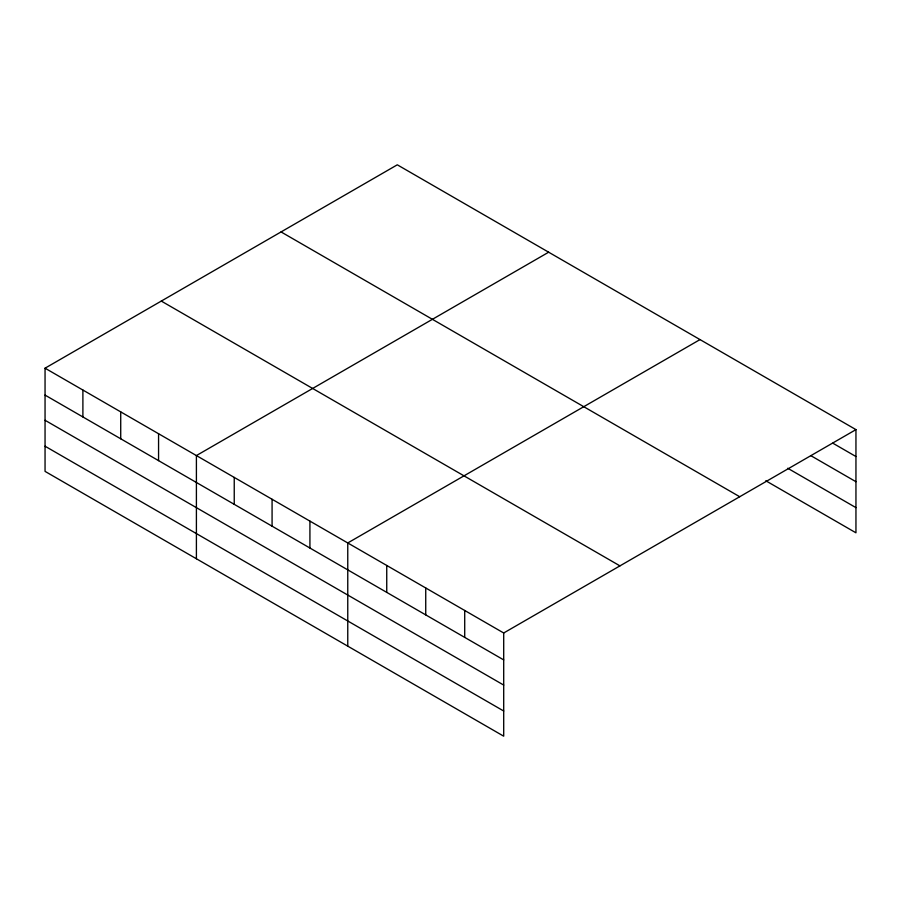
<?xml version="1.0" encoding="UTF-8"?>
<svg xmlns="http://www.w3.org/2000/svg" width="901" height="901" viewBox="0 0 901 901"><rect width="100%" height="100%" fill="white"/><g stroke="black" fill="none" stroke-linecap="round" stroke-linejoin="round"><path stroke-width="1.35" d="M45.05 368.194L503.704 632.986L503.704 736.185L45.05 471.381L45.05 368.194L397.296 164.815L855.95 429.619L855.95 532.806L765.794 480.762M548.653 252.201L196.407 455.568L196.407 558.766M700.009 339.587L347.763 542.954L347.763 646.152M503.704 632.986L855.95 429.619M832.806 443.168L855.95 456.537M810.877 455.681L855.95 481.708M787.722 468.25L855.95 507.635M281.056 231.929L739.71 496.733M161.29 301.08L619.944 565.873M45.05 395.1L503.704 659.904M45.05 420.271L503.704 685.075M45.05 446.209L503.704 711.013M464.713 610.484L464.713 637.39M425.734 587.97L425.734 614.887M386.743 565.468L386.743 592.374M309.921 521.105L309.921 548.022M272.079 499.267L272.079 526.184M234.237 477.417L234.237 504.335M158.565 433.73L158.565 460.636M120.723 411.881L120.723 438.798M82.892 390.032L82.892 416.949"/></g></svg>
